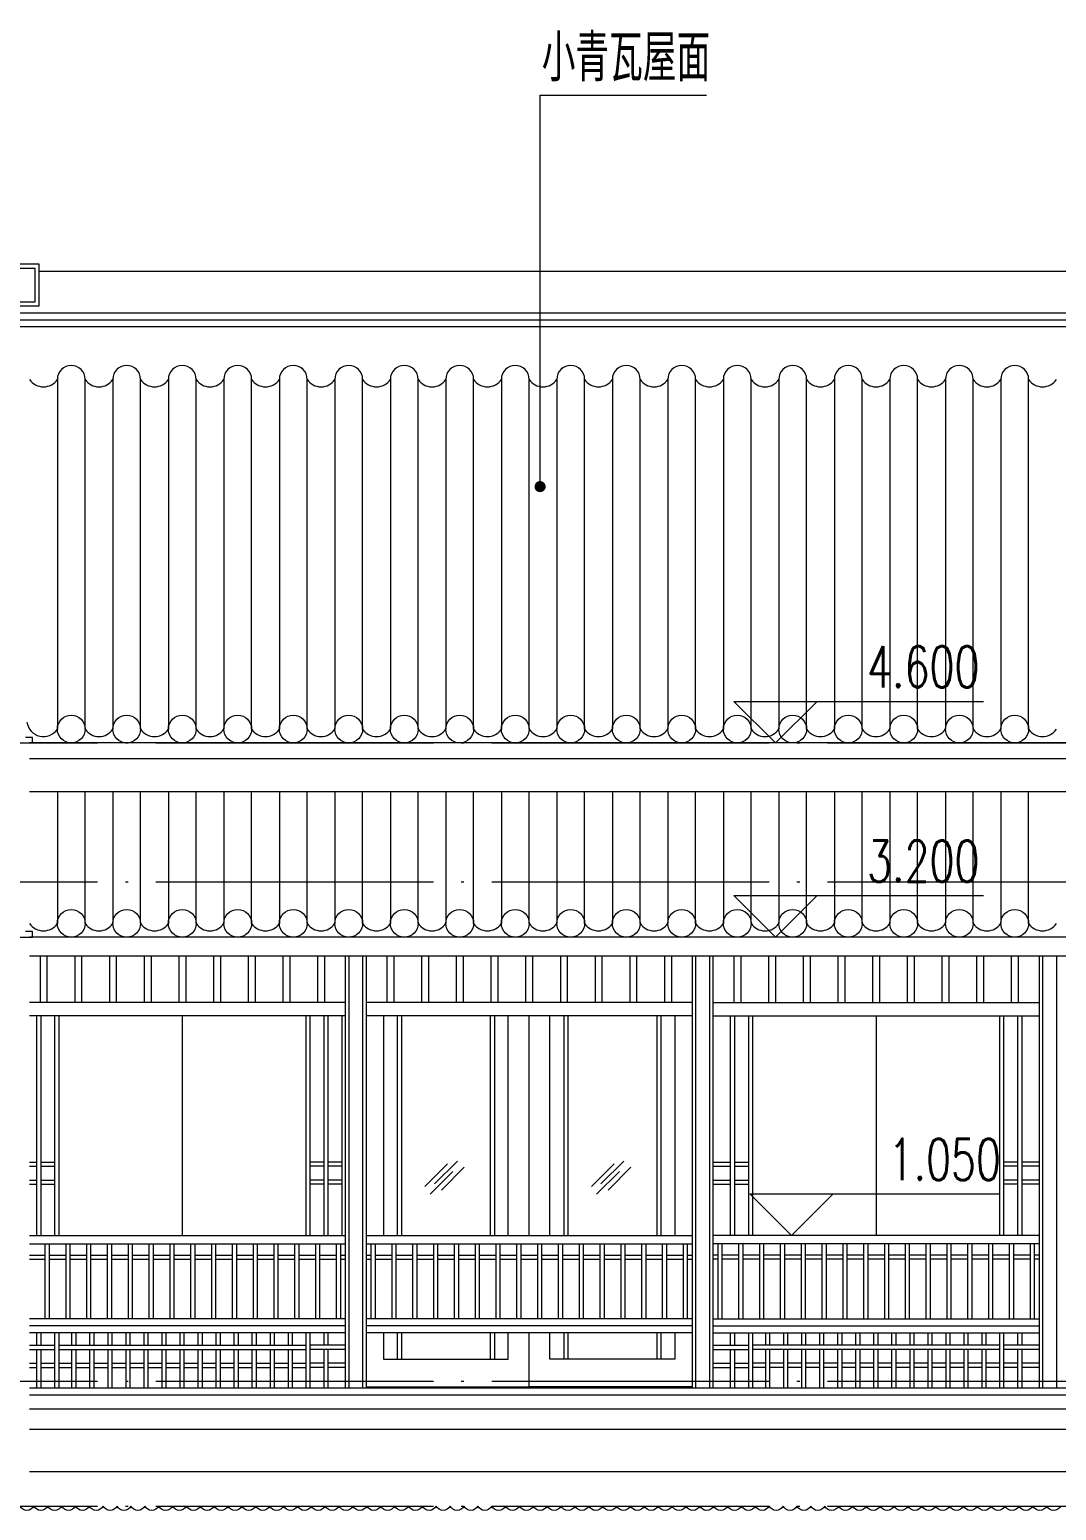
# Model space of a CAD drawing. Extents: x 577108 to 1042908, y 41950 to 81950.
# Drawn here: x 731723 to 739123, y 49365 to 60036 of the extents above; entities that cross this region are included whole.
import ezdxf

# ---------------------------------------------------------------- set-up
doc = ezdxf.new("R2010")
doc.units = 0
doc.header["$LTSCALE"] = 1000
doc.header["$MEASUREMENT"] = 0
doc.linetypes.add('DOTE', pattern=[2.42, 2, -0.2, 0.02, -0.2])
doc.layers.get('0').update_dxf_attribs({"linetype": 'CONTINUOUS', "lineweight": 13})
for name, color, linetype, lineweight in [('DIM_ELEV', 3, 'CONTINUOUS', 15), ('DIM_LEAD', 3, 'CONTINUOUS', 15), ('DOOR', 2, 'CONTINUOUS', 5), ('DOTE', 1, 'DOTE', 0), ('LM-L', 7, 'CONTINUOUS', 15), ('LM-S', 8, 'CONTINUOUS', 5), ('PUB_HATCH', 8, 'CONTINUOUS', 5), ('PUB_TEXT', 7, 'CONTINUOUS', 20), ('WINDOW', 5, 'CONTINUOUS', 15), ('瓦1', 8, 'CONTINUOUS', 15)]:
    doc.layers.add(name, color=color, linetype=linetype, lineweight=lineweight)
doc.styles.add('_TCH_DIM', font='SIMPLEX', dxfattribs={"bigfont": 'GBCBIG'})

# ---------------------------------------------------------------- blocks, each defined once
blk = doc.blocks.new('M1')
at = {"layer": 'DOOR', "color": 8}
for p, q in [((-0.15, -0.1), (0.014, 0.064)), ((-0.112, -0.156), (0.052, 0.008)), ((-0.081, -0.081), (0.084, 0.083)), ((-0.03, -0.125), (0.134, 0.039))]:
    blk.add_line(p, q, dxfattribs=at)

msp = doc.modelspace()

# ---------------------------------------------------------------- linework, layer by layer
for p, q in [((743923.0894, 53495.1748), (731723.0894, 53495.1748)), ((743923.0894, 53357.8721), (731723.0894, 53357.8721)), ((733998.0894, 53357.8721), (733998.0894, 50245.1748)), ((734023.0894, 53357.8721), (734023.0894, 50245.1748)), ((734123.0894, 53357.8721), (734123.0894, 50245.1748)), ((734148.0894, 53357.8721), (734148.0894, 50245.1748)), ((736498.0894, 53357.8721), (736498.0894, 50245.1748)), ((736523.0894, 53357.8721), (736523.0894, 50245.1748)), ((736623.0894, 53357.8721), (736623.0894, 50245.1748)), ((736648.0894, 53357.8721), (736648.0894, 50245.1748)), ((738998.0894, 53357.8721), (738998.0894, 50245.1748)), ((739023.0894, 53357.8721), (739023.0894, 50245.1748)), ((739123.0894, 53357.8721), (739123.0894, 50245.1748)), ((733998.0894, 50745.1748), (731723.0894, 50745.1748)), ((733998.0894, 50695.1748), (731723.0894, 50695.1748)), ((736498.0894, 50745.1748), (734148.0894, 50745.1748)), ((736498.0894, 50695.1748), (734148.0894, 50695.1748)), ((736648.0894, 50745.1748), (738998.0894, 50745.1748)), ((736648.0894, 50695.1748), (738998.0894, 50695.1748)), ((733998.0894, 50645.1748), (731723.0894, 50645.1748)), ((736498.0894, 50645.1748), (734148.0894, 50645.1748)), ((736648.0894, 50645.1748), (738998.0894, 50645.1748)), ((743923.0894, 50245.1748), (731723.0894, 50245.1748)), ((743923.0894, 50195.1748), (731723.0894, 50195.1748)), ((731723.0894, 49645.1748), (743923.0894, 49645.1748))]:
    msp.add_line(p, q)
for points in [[(743923.0894, 50095.1748), (731723.0894, 50095.1748)], [(731723.0894, 49950.1748), (743923.0894, 49950.1748)]]:
    msp.add_lwpolyline(points)
at = {"layer": 'DIM_ELEV'}
for p, q in [((737098.5239, 54895.1748), (736798.5239, 55195.1748)), ((736798.5239, 55195.1748), (738598.5239, 55195.1748)), ((737098.5239, 54895.1748), (737398.5239, 55195.1748)), ((737098.5239, 53495.1748), (736798.5239, 53795.1748)), ((736798.5239, 53795.1748), (738598.5239, 53795.1748)), ((737098.5239, 53495.1748), (737398.5239, 53795.1748)), ((737213.5832, 51345.1748), (736913.5832, 51645.1748)), ((736913.5832, 51645.1748), (738713.5832, 51645.1748)), ((737213.5832, 51345.1748), (737513.5832, 51645.1748))]:
    msp.add_line(p, q, dxfattribs=at)
at = {"layer": 'DIM_LEAD'}
for p, q in [((735402.1275, 56742.4775), (735402.1275, 59563.0589)), ((735402.1275, 59563.0589), (736601.3713, 59563.0589))]:
    msp.add_line(p, q, dxfattribs=at)
at = {"layer": 'DIM_LEAD', "const_width": 40}
msp.add_lwpolyline([(735402.1275, 56722.4775, 1), (735402.1275, 56762.4775, 1)], format="xyb", close=True, dxfattribs=at)
at = {"layer": 'DOTE'}
for p, q in [((722953.4475, 54895.1748), (758073.0894, 54895.1748)), ((722953.4475, 53895.1748), (758073.0894, 53895.1748)), ((722953.4475, 50295.1748), (758073.0894, 50295.1748)), ((722953.4475, 49395.1748), (758073.0894, 49395.1748))]:
    msp.add_line(p, q, dxfattribs=at)
at = {"layer": 'LM-L'}
for p, q in [((731793.0894, 58295.1748), (743853.0894, 58295.1748)), ((731343.0894, 57945.1748), (744303.0894, 57945.1748)), ((731423.0894, 57995.1748), (744223.0894, 57995.1748)), ((731343.0894, 57895.1748), (744303.0894, 57895.1748)), ((743923.0894, 54895.1748), (731723.0894, 54895.1748)), ((731723.0894, 54782.6142), (743923.0894, 54782.6142)), ((731723.0894, 54545.1748), (743923.0894, 54545.1748))]:
    msp.add_line(p, q, dxfattribs=at)
msp.add_lwpolyline([(731793.0894, 58345.1748), (731243.0894, 58345.1748), (731243.0894, 58045.1748), (731793.0894, 58045.1748)], close=True, dxfattribs=at)
for points in [[(731453.0894, 54935.8242), (731403.0894, 54935.8242), (731403.0894, 54895.1748), (731743.0894, 54895.1748), (731743.0894, 54935.8242), (731693.0894, 54935.8242)], [(731453.0894, 53535.8242), (731403.0894, 53535.8242), (731403.0894, 53495.1748), (731743.0894, 53495.1748), (731743.0894, 53535.8242), (731693.0894, 53535.8242)]]:
    msp.add_lwpolyline(points, dxfattribs=at)
at = {"layer": 'LM-S'}
msp.add_lwpolyline([(731763.0894, 58315.1748), (731273.0894, 58315.1748), (731273.0894, 58075.1748), (731763.0894, 58075.1748)], close=True, dxfattribs=at)
at = {"layer": 'PUB_HATCH', "color": 8}
for p, q in [((731798.0894, 53357.8721), (731798.0894, 53025.1493)), ((731848.0894, 53357.8721), (731848.0894, 53025.1493)), ((732048.0894, 53357.8721), (732048.0894, 53025.1493)), ((732098.0894, 53357.8721), (732098.0894, 53025.1493)), ((732298.0894, 53357.8721), (732298.0894, 53025.1493)), ((732348.0894, 53357.8721), (732348.0894, 53025.1493)), ((732548.0894, 53357.8721), (732548.0894, 53025.1493)), ((732598.0894, 53357.8721), (732598.0894, 53025.1493)), ((732798.0894, 53357.8721), (732798.0894, 53025.1493)), ((732848.0894, 53357.8721), (732848.0894, 53025.1493)), ((733048.0894, 53357.8721), (733048.0894, 53025.1493)), ((733098.0894, 53357.8721), (733098.0894, 53025.1493)), ((733298.0894, 53357.8721), (733298.0894, 53025.1493)), ((733348.0894, 53357.8721), (733348.0894, 53025.1493)), ((733548.0894, 53357.8721), (733548.0894, 53025.1493)), ((733598.0894, 53357.8721), (733598.0894, 53025.1493)), ((733798.0894, 53357.8721), (733798.0894, 53025.1493)), ((733848.0894, 53357.8721), (733848.0894, 53025.1493)), ((734298.0894, 53357.8721), (734298.0894, 53025.1493)), ((734348.0894, 53357.8721), (734348.0894, 53025.1493)), ((734548.0894, 53357.8721), (734548.0894, 53025.1493)), ((734598.0894, 53357.8721), (734598.0894, 53025.1493)), ((734798.0894, 53357.8721), (734798.0894, 53025.1493)), ((734848.0894, 53357.8721), (734848.0894, 53025.1493)), ((735048.0894, 53357.8721), (735048.0894, 53025.1493)), ((735098.0894, 53357.8721), (735098.0894, 53025.1493)), ((735298.0894, 53357.8721), (735298.0894, 53025.1493)), ((735348.0894, 53357.8721), (735348.0894, 53025.1493)), ((735548.0894, 53357.8721), (735548.0894, 53025.1493)), ((735598.0894, 53357.8721), (735598.0894, 53025.1493)), ((735798.0894, 53357.8721), (735798.0894, 53025.1493)), ((735848.0894, 53357.8721), (735848.0894, 53025.1493)), ((736048.0894, 53357.8721), (736048.0894, 53025.1493)), ((736098.0894, 53357.8721), (736098.0894, 53025.1493)), ((736298.0894, 53357.8721), (736298.0894, 53025.1493)), ((736348.0894, 53357.8721), (736348.0894, 53025.1493)), ((736798.0894, 53357.8721), (736798.0894, 53025.1493)), ((736848.0894, 53357.8721), (736848.0894, 53025.1493)), ((737048.0894, 53357.8721), (737048.0894, 53025.1493)), ((737098.0894, 53357.8721), (737098.0894, 53025.1493)), ((737298.0894, 53357.8721), (737298.0894, 53025.1493)), ((737348.0894, 53357.8721), (737348.0894, 53025.1493)), ((737548.0894, 53357.8721), (737548.0894, 53025.1493)), ((737598.0894, 53357.8721), (737598.0894, 53025.1493)), ((737798.0894, 53357.8721), (737798.0894, 53025.1493)), ((737848.0894, 53357.8721), (737848.0894, 53025.1493)), ((738048.0894, 53357.8721), (738048.0894, 53025.1493)), ((738098.0894, 53357.8721), (738098.0894, 53025.1493)), ((738298.0894, 53357.8721), (738298.0894, 53025.1493)), ((738348.0894, 53357.8721), (738348.0894, 53025.1493)), ((738548.0894, 53357.8721), (738548.0894, 53025.1493)), ((738598.0894, 53357.8721), (738598.0894, 53025.1493)), ((738798.0894, 53357.8721), (738798.0894, 53025.1493)), ((738848.0894, 53357.8721), (738848.0894, 53025.1493)), ((733998.0894, 53025.1493), (731723.0894, 53025.1493)), ((733998.0894, 52928.5568), (731723.0894, 52928.5568)), ((731773.0894, 52928.5568), (731773.0894, 51345.1748)), ((731803.0894, 52928.5568), (731803.0894, 51345.1748)), ((731903.0894, 52928.5568), (731903.0894, 51345.1748)), ((731933.0894, 52928.5568), (731933.0894, 51345.1748)), ((732823.0894, 52928.5568), (732823.0894, 51345.1748)), ((733713.0894, 52928.5568), (733713.0894, 51345.1748)), ((733743.0894, 52928.5568), (733743.0894, 51345.1748)), ((733843.0894, 52928.5568), (733843.0894, 51345.1748)), ((733873.0894, 52928.5568), (733873.0894, 51345.1748)), ((733973.0894, 52928.5568), (733973.0894, 51345.1748)), ((736498.0894, 53025.1493), (734148.0894, 53025.1493)), ((736498.0894, 52928.5568), (734148.0894, 52928.5568)), ((734373.0894, 52928.5568), (734373.0894, 51345.1748)), ((734403.0894, 52928.5568), (734403.0894, 51345.1748)), ((735043.0894, 52928.5568), (735043.0894, 51345.1748)), ((735073.0894, 52928.5568), (735073.0894, 51345.1748)), ((735573.0894, 52928.5568), (735573.0894, 51345.1748)), ((735603.0894, 52928.5568), (735603.0894, 51345.1748)), ((736243.0894, 52928.5568), (736243.0894, 51345.1748)), ((736273.0894, 52928.5568), (736273.0894, 51345.1748)), ((736648.0894, 53025.1493), (738998.0894, 53025.1493)), ((736648.0894, 52928.5568), (738998.0894, 52928.5568)), ((736773.0894, 52928.5568), (736773.0894, 51345.1748)), ((736803.0894, 52928.5568), (736803.0894, 51345.1748)), ((736903.0894, 52928.5568), (736903.0894, 51345.1748)), ((736933.0894, 52928.5568), (736933.0894, 51345.1748)), ((737823.0894, 52928.5568), (737823.0894, 51345.1748)), ((738713.0894, 52928.5568), (738713.0894, 51345.1748)), ((738743.0894, 52928.5568), (738743.0894, 51345.1748)), ((738843.0894, 52928.5568), (738843.0894, 51345.1748)), ((738873.0894, 52928.5568), (738873.0894, 51345.1748)), ((731723.0894, 51875.1748), (731773.0894, 51875.1748)), ((731803.0894, 51875.1748), (731903.0894, 51875.1748)), ((733843.0894, 51875.1748), (733743.0894, 51875.1748)), ((733973.0894, 51875.1748), (733873.0894, 51875.1748)), ((736648.0894, 51875.1748), (736773.0894, 51875.1748)), ((736803.0894, 51875.1748), (736903.0894, 51875.1748)), ((738843.0894, 51875.1748), (738743.0894, 51875.1748)), ((738998.0894, 51875.1748), (738873.0894, 51875.1748)), ((731723.0894, 51845.1748), (731773.0894, 51845.1748)), ((731803.0894, 51845.1748), (731903.0894, 51845.1748)), ((733843.0894, 51845.1748), (733743.0894, 51845.1748)), ((733973.0894, 51845.1748), (733873.0894, 51845.1748)), ((736648.0894, 51845.1748), (736773.0894, 51845.1748)), ((736803.0894, 51845.1748), (736903.0894, 51845.1748)), ((738843.0894, 51845.1748), (738743.0894, 51845.1748)), ((738998.0894, 51845.1748), (738873.0894, 51845.1748)), ((731723.0894, 51745.1748), (731773.0894, 51745.1748)), ((731723.0894, 51715.1748), (731773.0894, 51715.1748)), ((731803.0894, 51745.1748), (731903.0894, 51745.1748)), ((731803.0894, 51715.1748), (731903.0894, 51715.1748)), ((733843.0894, 51745.1748), (733743.0894, 51745.1748)), ((733843.0894, 51715.1748), (733743.0894, 51715.1748)), ((733973.0894, 51745.1748), (733873.0894, 51745.1748)), ((733973.0894, 51715.1748), (733873.0894, 51715.1748)), ((736648.0894, 51745.1748), (736773.0894, 51745.1748)), ((736648.0894, 51715.1748), (736773.0894, 51715.1748)), ((736803.0894, 51745.1748), (736903.0894, 51745.1748)), ((736803.0894, 51715.1748), (736903.0894, 51715.1748)), ((738843.0894, 51745.1748), (738743.0894, 51745.1748)), ((738843.0894, 51715.1748), (738743.0894, 51715.1748)), ((738998.0894, 51745.1748), (738873.0894, 51745.1748)), ((738998.0894, 51715.1748), (738873.0894, 51715.1748)), ((731723.0894, 51345.1748), (733998.0894, 51345.1748)), ((734148.0894, 51345.1748), (736498.0894, 51345.1748)), ((738998.0894, 51345.1748), (736648.0894, 51345.1748)), ((731723.0894, 51285.1748), (733998.0894, 51285.1748)), ((731833.0894, 51285.1748), (731833.0894, 50745.1748)), ((731863.0894, 51285.1748), (731863.0894, 50745.1748)), ((731983.0894, 51285.1748), (731983.0894, 50745.1748)), ((732013.0894, 51285.1748), (732013.0894, 50745.1748)), ((732133.0894, 51285.1748), (732133.0894, 50745.1748)), ((732163.0894, 51285.1748), (732163.0894, 50745.1748)), ((732283.0894, 51285.1748), (732283.0894, 50745.1748)), ((732313.0894, 51285.1748), (732313.0894, 50745.1748)), ((732433.0894, 51285.1748), (732433.0894, 50745.1748)), ((732463.0894, 51285.1748), (732463.0894, 50745.1748)), ((732583.0894, 51285.1748), (732583.0894, 50745.1748)), ((732613.0894, 51285.1748), (732613.0894, 50745.1748)), ((732733.0894, 51285.1748), (732733.0894, 50745.1748)), ((732763.0894, 51285.1748), (732763.0894, 50745.1748)), ((732883.0894, 51285.1748), (732883.0894, 50745.1748)), ((732913.0894, 51285.1748), (732913.0894, 50745.1748)), ((733033.0894, 51285.1748), (733033.0894, 50745.1748)), ((733063.0894, 51285.1748), (733063.0894, 50745.1748)), ((733183.0894, 51285.1748), (733183.0894, 50745.1748)), ((733213.0894, 51285.1748), (733213.0894, 50745.1748)), ((733333.0894, 51285.1748), (733333.0894, 50745.1748)), ((733363.0894, 51285.1748), (733363.0894, 50745.1748)), ((733483.0894, 51285.1748), (733483.0894, 50745.1748)), ((733513.0894, 51285.1748), (733513.0894, 50745.1748)), ((733633.0894, 51285.1748), (733633.0894, 50745.1748)), ((733663.0894, 51285.1748), (733663.0894, 50745.1748)), ((733783.0894, 51285.1748), (733783.0894, 50745.1748)), ((733813.0894, 51285.1748), (733813.0894, 50745.1748)), ((733933.0894, 51285.1748), (733933.0894, 50745.1748)), ((733963.0894, 51285.1748), (733963.0894, 50745.1748)), ((734148.0894, 51285.1748), (736498.0894, 51285.1748)), ((734183.0894, 51285.1748), (734183.0894, 50745.1748)), ((734213.0894, 51285.1748), (734213.0894, 50745.1748)), ((734333.0894, 51285.1748), (734333.0894, 50745.1748)), ((734363.0894, 51285.1748), (734363.0894, 50745.1748)), ((734483.0894, 51285.1748), (734483.0894, 50745.1748)), ((734513.0894, 51285.1748), (734513.0894, 50745.1748)), ((734633.0894, 51285.1748), (734633.0894, 50745.1748)), ((734663.0894, 51285.1748), (734663.0894, 50745.1748)), ((734783.0894, 51285.1748), (734783.0894, 50745.1748)), ((734813.0894, 51285.1748), (734813.0894, 50745.1748)), ((734933.0894, 51285.1748), (734933.0894, 50745.1748)), ((734963.0894, 51285.1748), (734963.0894, 50745.1748)), ((735083.0894, 51285.1748), (735083.0894, 50745.1748)), ((735113.0894, 51285.1748), (735113.0894, 50745.1748)), ((735233.0894, 51285.1748), (735233.0894, 50745.1748)), ((735263.0894, 51285.1748), (735263.0894, 50745.1748)), ((735383.0894, 51285.1748), (735383.0894, 50745.1748)), ((735413.0894, 51285.1748), (735413.0894, 50745.1748)), ((735533.0894, 51285.1748), (735533.0894, 50745.1748)), ((735563.0894, 51285.1748), (735563.0894, 50745.1748)), ((735683.0894, 51285.1748), (735683.0894, 50745.1748)), ((735713.0894, 51285.1748), (735713.0894, 50745.1748)), ((735833.0894, 51285.1748), (735833.0894, 50745.1748)), ((735863.0894, 51285.1748), (735863.0894, 50745.1748)), ((735983.0894, 51285.1748), (735983.0894, 50745.1748)), ((736013.0894, 51285.1748), (736013.0894, 50745.1748)), ((736133.0894, 51285.1748), (736133.0894, 50745.1748)), ((736163.0894, 51285.1748), (736163.0894, 50745.1748)), ((736283.0894, 51285.1748), (736283.0894, 50745.1748)), ((736313.0894, 51285.1748), (736313.0894, 50745.1748)), ((736433.0894, 51285.1748), (736433.0894, 50745.1748)), ((736463.0894, 51285.1748), (736463.0894, 50745.1748)), ((738998.0894, 51285.1748), (736648.0894, 51285.1748)), ((736683.0894, 51285.1748), (736683.0894, 50745.1748)), ((736713.0894, 51285.1748), (736713.0894, 50745.1748)), ((736833.0894, 51285.1748), (736833.0894, 50745.1748)), ((736863.0894, 51285.1748), (736863.0894, 50745.1748)), ((736983.0894, 51285.1748), (736983.0894, 50745.1748)), ((737013.0894, 51285.1748), (737013.0894, 50745.1748)), ((737133.0894, 51285.1748), (737133.0894, 50745.1748)), ((737163.0894, 51285.1748), (737163.0894, 50745.1748)), ((737283.0894, 51285.1748), (737283.0894, 50745.1748)), ((737313.0894, 51285.1748), (737313.0894, 50745.1748)), ((737433.0894, 51285.1748), (737433.0894, 50745.1748)), ((737463.0894, 51285.1748), (737463.0894, 50745.1748)), ((737583.0894, 51285.1748), (737583.0894, 50745.1748)), ((737613.0894, 51285.1748), (737613.0894, 50745.1748)), ((737733.0894, 51285.1748), (737733.0894, 50745.1748)), ((737763.0894, 51285.1748), (737763.0894, 50745.1748)), ((737883.0894, 51285.1748), (737883.0894, 50745.1748)), ((737913.0894, 51285.1748), (737913.0894, 50745.1748)), ((738033.0894, 51285.1748), (738033.0894, 50745.1748)), ((738063.0894, 51285.1748), (738063.0894, 50745.1748)), ((738183.0894, 51285.1748), (738183.0894, 50745.1748)), ((738213.0894, 51285.1748), (738213.0894, 50745.1748)), ((738333.0894, 51285.1748), (738333.0894, 50745.1748)), ((738363.0894, 51285.1748), (738363.0894, 50745.1748)), ((738483.0894, 51285.1748), (738483.0894, 50745.1748)), ((738513.0894, 51285.1748), (738513.0894, 50745.1748)), ((738633.0894, 51285.1748), (738633.0894, 50745.1748)), ((738663.0894, 51285.1748), (738663.0894, 50745.1748)), ((738783.0894, 51285.1748), (738783.0894, 50745.1748)), ((738813.0894, 51285.1748), (738813.0894, 50745.1748)), ((738933.0894, 51285.1748), (738933.0894, 50745.1748)), ((738963.0894, 51285.1748), (738963.0894, 50745.1748)), ((731723.0894, 51205.1748), (731833.0894, 51205.1748)), ((731723.0894, 51175.1748), (731833.0894, 51175.1748)), ((731863.0894, 51205.1748), (731983.0894, 51205.1748)), ((731863.0894, 51175.1748), (731983.0894, 51175.1748)), ((732013.0894, 51205.1748), (732133.0894, 51205.1748)), ((732013.0894, 51175.1748), (732133.0894, 51175.1748)), ((732163.0894, 51205.1748), (732283.0894, 51205.1748)), ((732163.0894, 51175.1748), (732283.0894, 51175.1748)), ((732313.0894, 51205.1748), (732433.0894, 51205.1748)), ((732313.0894, 51175.1748), (732433.0894, 51175.1748)), ((732463.0894, 51205.1748), (732583.0894, 51205.1748)), ((732463.0894, 51175.1748), (732583.0894, 51175.1748)), ((732613.0894, 51205.1748), (732733.0894, 51205.1748)), ((732613.0894, 51175.1748), (732733.0894, 51175.1748)), ((732763.0894, 51205.1748), (732883.0894, 51205.1748)), ((732763.0894, 51175.1748), (732883.0894, 51175.1748)), ((732913.0894, 51205.1748), (733033.0894, 51205.1748)), ((732913.0894, 51175.1748), (733033.0894, 51175.1748)), ((733063.0894, 51205.1748), (733183.0894, 51205.1748)), ((733063.0894, 51175.1748), (733183.0894, 51175.1748)), ((733213.0894, 51205.1748), (733333.0894, 51205.1748)), ((733213.0894, 51175.1748), (733333.0894, 51175.1748)), ((733363.0894, 51205.1748), (733483.0894, 51205.1748)), ((733363.0894, 51175.1748), (733483.0894, 51175.1748)), ((733513.0894, 51205.1748), (733633.0894, 51205.1748)), ((733513.0894, 51175.1748), (733633.0894, 51175.1748)), ((733663.0894, 51205.1748), (733783.0894, 51205.1748)), ((733663.0894, 51175.1748), (733783.0894, 51175.1748)), ((733813.0894, 51205.1748), (733933.0894, 51205.1748)), ((733813.0894, 51175.1748), (733933.0894, 51175.1748)), ((733963.0894, 51205.1748), (733998.0894, 51205.1748)), ((733963.0894, 51175.1748), (733998.0894, 51175.1748)), ((734148.0894, 51205.1748), (734183.0894, 51205.1748)), ((734148.0894, 51175.1748), (734183.0894, 51175.1748)), ((734213.0894, 51205.1748), (734333.0894, 51205.1748)), ((734213.0894, 51175.1748), (734333.0894, 51175.1748)), ((734363.0894, 51205.1748), (734483.0894, 51205.1748)), ((734363.0894, 51175.1748), (734483.0894, 51175.1748)), ((734513.0894, 51205.1748), (734633.0894, 51205.1748)), ((734513.0894, 51175.1748), (734633.0894, 51175.1748)), ((734663.0894, 51205.1748), (734783.0894, 51205.1748)), ((734663.0894, 51175.1748), (734783.0894, 51175.1748)), ((734813.0894, 51205.1748), (734933.0894, 51205.1748)), ((734813.0894, 51175.1748), (734933.0894, 51175.1748)), ((734963.0894, 51205.1748), (735083.0894, 51205.1748)), ((734963.0894, 51175.1748), (735083.0894, 51175.1748)), ((735113.0894, 51205.1748), (735233.0894, 51205.1748)), ((735113.0894, 51175.1748), (735233.0894, 51175.1748)), ((735263.0894, 51205.1748), (735383.0894, 51205.1748)), ((735263.0894, 51175.1748), (735383.0894, 51175.1748)), ((735413.0894, 51205.1748), (735533.0894, 51205.1748)), ((735413.0894, 51175.1748), (735533.0894, 51175.1748)), ((735563.0894, 51205.1748), (735683.0894, 51205.1748)), ((735563.0894, 51175.1748), (735683.0894, 51175.1748)), ((735713.0894, 51205.1748), (735833.0894, 51205.1748)), ((735713.0894, 51175.1748), (735833.0894, 51175.1748)), ((735863.0894, 51205.1748), (735983.0894, 51205.1748)), ((735863.0894, 51175.1748), (735983.0894, 51175.1748)), ((736013.0894, 51205.1748), (736133.0894, 51205.1748)), ((736013.0894, 51175.1748), (736133.0894, 51175.1748)), ((736163.0894, 51205.1748), (736283.0894, 51205.1748)), ((736163.0894, 51175.1748), (736283.0894, 51175.1748)), ((736313.0894, 51205.1748), (736433.0894, 51205.1748)), ((736313.0894, 51175.1748), (736433.0894, 51175.1748)), ((736463.0894, 51205.1748), (736498.0894, 51205.1748)), ((736463.0894, 51175.1748), (736498.0894, 51175.1748)), ((736683.0894, 51205.1748), (736648.0894, 51205.1748)), ((736683.0894, 51175.1748), (736648.0894, 51175.1748)), ((736833.0894, 51205.1748), (736713.0894, 51205.1748)), ((736833.0894, 51175.1748), (736713.0894, 51175.1748)), ((736983.0894, 51205.1748), (736863.0894, 51205.1748)), ((736983.0894, 51175.1748), (736863.0894, 51175.1748)), ((737133.0894, 51205.1748), (737013.0894, 51205.1748)), ((737133.0894, 51175.1748), (737013.0894, 51175.1748)), ((737283.0894, 51205.1748), (737163.0894, 51205.1748)), ((737283.0894, 51175.1748), (737163.0894, 51175.1748)), ((737433.0894, 51205.1748), (737313.0894, 51205.1748)), ((737433.0894, 51175.1748), (737313.0894, 51175.1748)), ((737583.0894, 51205.1748), (737463.0894, 51205.1748)), ((737583.0894, 51175.1748), (737463.0894, 51175.1748)), ((737733.0894, 51205.1748), (737613.0894, 51205.1748)), ((737733.0894, 51175.1748), (737613.0894, 51175.1748)), ((737883.0894, 51205.1748), (737763.0894, 51205.1748)), ((737883.0894, 51175.1748), (737763.0894, 51175.1748)), ((738033.0894, 51205.1748), (737913.0894, 51205.1748)), ((738033.0894, 51175.1748), (737913.0894, 51175.1748)), ((738183.0894, 51205.1748), (738063.0894, 51205.1748)), ((738183.0894, 51175.1748), (738063.0894, 51175.1748)), ((738333.0894, 51205.1748), (738213.0894, 51205.1748)), ((738333.0894, 51175.1748), (738213.0894, 51175.1748)), ((738483.0894, 51205.1748), (738363.0894, 51205.1748)), ((738483.0894, 51175.1748), (738363.0894, 51175.1748)), ((738633.0894, 51205.1748), (738513.0894, 51205.1748)), ((738633.0894, 51175.1748), (738513.0894, 51175.1748)), ((738783.0894, 51205.1748), (738663.0894, 51205.1748)), ((738783.0894, 51175.1748), (738663.0894, 51175.1748)), ((738933.0894, 51205.1748), (738813.0894, 51205.1748)), ((738933.0894, 51175.1748), (738813.0894, 51175.1748)), ((738998.0894, 51205.1748), (738963.0894, 51205.1748)), ((738998.0894, 51175.1748), (738963.0894, 51175.1748)), ((731773.0894, 50645.1748), (731773.0894, 50555.1748)), ((731803.0894, 50645.1748), (731803.0894, 50555.1748)), ((731903.0894, 50645.1748), (731903.0894, 50245.1748)), ((731933.0894, 50645.1748), (731933.0894, 50245.1748)), ((732028.0894, 50555.1748), (732028.0894, 50645.1748)), ((732058.0894, 50555.1748), (732058.0894, 50645.1748)), ((732158.0894, 50555.1748), (732158.0894, 50645.1748)), ((732188.0894, 50555.1748), (732188.0894, 50645.1748)), ((732288.0894, 50555.1748), (732288.0894, 50645.1748)), ((732318.0894, 50555.1748), (732318.0894, 50645.1748)), ((732418.0894, 50555.1748), (732418.0894, 50645.1748)), ((732448.0894, 50555.1748), (732448.0894, 50645.1748)), ((732548.0894, 50555.1748), (732548.0894, 50645.1748)), ((732578.0894, 50555.1748), (732578.0894, 50645.1748)), ((732678.0894, 50555.1748), (732678.0894, 50645.1748)), ((732708.0894, 50555.1748), (732708.0894, 50645.1748)), ((732808.0894, 50555.1748), (732808.0894, 50645.1748)), ((732838.0894, 50555.1748), (732838.0894, 50645.1748)), ((732938.0894, 50555.1748), (732938.0894, 50645.1748)), ((732968.0894, 50555.1748), (732968.0894, 50645.1748)), ((733068.0894, 50555.1748), (733068.0894, 50645.1748)), ((733098.0894, 50555.1748), (733098.0894, 50645.1748)), ((733198.0894, 50555.1748), (733198.0894, 50645.1748)), ((733228.0894, 50555.1748), (733228.0894, 50645.1748)), ((733328.0894, 50555.1748), (733328.0894, 50645.1748)), ((733358.0894, 50555.1748), (733358.0894, 50645.1748)), ((733458.0894, 50555.1748), (733458.0894, 50645.1748)), ((733488.0894, 50555.1748), (733488.0894, 50645.1748)), ((733588.0894, 50555.1748), (733588.0894, 50645.1748)), ((733618.0894, 50555.1748), (733618.0894, 50645.1748)), ((733713.0894, 50645.1748), (733713.0894, 50245.1748)), ((733743.0894, 50645.1748), (733743.0894, 50245.1748)), ((733843.0894, 50645.1748), (733843.0894, 50555.1748)), ((733873.0894, 50645.1748), (733873.0894, 50555.1748)), ((734373.0894, 50645.1748), (734373.0894, 50455.1748)), ((734403.0894, 50645.1748), (734403.0894, 50455.1748)), ((735043.0894, 50645.1748), (735043.0894, 50455.1748)), ((735073.0894, 50645.1748), (735073.0894, 50455.1748)), ((735573.0894, 50645.1748), (735573.0894, 50455.1748)), ((735603.0894, 50645.1748), (735603.0894, 50455.1748)), ((736243.0894, 50645.1748), (736243.0894, 50455.1748)), ((736273.0894, 50645.1748), (736273.0894, 50455.1748)), ((736773.0894, 50645.1748), (736773.0894, 50555.1748)), ((736803.0894, 50645.1748), (736803.0894, 50555.1748)), ((736903.0894, 50645.1748), (736903.0894, 50245.1748)), ((736933.0894, 50645.1748), (736933.0894, 50245.1748)), ((737028.0894, 50555.1748), (737028.0894, 50645.1748)), ((737058.0894, 50555.1748), (737058.0894, 50645.1748)), ((737158.0894, 50555.1748), (737158.0894, 50645.1748)), ((737188.0894, 50555.1748), (737188.0894, 50645.1748)), ((737288.0894, 50555.1748), (737288.0894, 50645.1748)), ((737318.0894, 50555.1748), (737318.0894, 50645.1748)), ((737418.0894, 50555.1748), (737418.0894, 50645.1748)), ((737448.0894, 50555.1748), (737448.0894, 50645.1748)), ((737548.0894, 50555.1748), (737548.0894, 50645.1748)), ((737578.0894, 50555.1748), (737578.0894, 50645.1748)), ((737678.0894, 50555.1748), (737678.0894, 50645.1748)), ((737708.0894, 50555.1748), (737708.0894, 50645.1748)), ((737808.0894, 50555.1748), (737808.0894, 50645.1748)), ((737838.0894, 50555.1748), (737838.0894, 50645.1748)), ((737938.0894, 50555.1748), (737938.0894, 50645.1748)), ((737968.0894, 50555.1748), (737968.0894, 50645.1748)), ((738068.0894, 50555.1748), (738068.0894, 50645.1748)), ((738098.0894, 50555.1748), (738098.0894, 50645.1748)), ((738198.0894, 50555.1748), (738198.0894, 50645.1748)), ((738228.0894, 50555.1748), (738228.0894, 50645.1748)), ((738328.0894, 50555.1748), (738328.0894, 50645.1748)), ((738358.0894, 50555.1748), (738358.0894, 50645.1748)), ((738458.0894, 50555.1748), (738458.0894, 50645.1748)), ((738488.0894, 50555.1748), (738488.0894, 50645.1748)), ((738588.0894, 50555.1748), (738588.0894, 50645.1748)), ((738618.0894, 50555.1748), (738618.0894, 50645.1748)), ((738713.0894, 50645.1748), (738713.0894, 50245.1748)), ((738743.0894, 50645.1748), (738743.0894, 50245.1748)), ((738843.0894, 50645.1748), (738843.0894, 50555.1748)), ((738873.0894, 50645.1748), (738873.0894, 50555.1748)), ((731723.0894, 50555.1748), (731903.0894, 50555.1748)), ((731723.0894, 50525.1748), (731903.0894, 50525.1748)), ((731773.0894, 50525.1748), (731773.0894, 50245.1748)), ((731803.0894, 50525.1748), (731803.0894, 50245.1748)), ((731933.0894, 50555.1748), (733713.0894, 50555.1748)), ((731933.0894, 50525.1748), (733713.0894, 50525.1748)), ((732028.0894, 50245.1748), (732028.0894, 50525.1748)), ((732058.0894, 50245.1748), (732058.0894, 50525.1748)), ((732158.0894, 50245.1748), (732158.0894, 50525.1748)), ((732188.0894, 50245.1748), (732188.0894, 50525.1748)), ((732288.0894, 50245.1748), (732288.0894, 50525.1748)), ((732318.0894, 50245.1748), (732318.0894, 50525.1748)), ((732418.0894, 50245.1748), (732418.0894, 50525.1748)), ((732448.0894, 50245.1748), (732448.0894, 50525.1748)), ((732548.0894, 50245.1748), (732548.0894, 50525.1748)), ((732578.0894, 50245.1748), (732578.0894, 50525.1748)), ((732678.0894, 50245.1748), (732678.0894, 50525.1748)), ((732708.0894, 50245.1748), (732708.0894, 50525.1748)), ((732808.0894, 50245.1748), (732808.0894, 50525.1748)), ((732838.0894, 50245.1748), (732838.0894, 50525.1748)), ((732938.0894, 50245.1748), (732938.0894, 50525.1748)), ((732968.0894, 50245.1748), (732968.0894, 50525.1748)), ((733068.0894, 50245.1748), (733068.0894, 50525.1748)), ((733098.0894, 50245.1748), (733098.0894, 50525.1748)), ((733198.0894, 50245.1748), (733198.0894, 50525.1748)), ((733228.0894, 50245.1748), (733228.0894, 50525.1748)), ((733328.0894, 50245.1748), (733328.0894, 50525.1748)), ((733358.0894, 50245.1748), (733358.0894, 50525.1748)), ((733458.0894, 50245.1748), (733458.0894, 50525.1748)), ((733488.0894, 50245.1748), (733488.0894, 50525.1748)), ((733588.0894, 50245.1748), (733588.0894, 50525.1748)), ((733618.0894, 50245.1748), (733618.0894, 50525.1748)), ((733998.0894, 50555.1748), (733743.0894, 50555.1748)), ((733998.0894, 50525.1748), (733743.0894, 50525.1748)), ((733843.0894, 50525.1748), (733843.0894, 50245.1748)), ((733873.0894, 50525.1748), (733873.0894, 50245.1748)), ((736648.0894, 50555.1748), (736903.0894, 50555.1748)), ((736648.0894, 50525.1748), (736903.0894, 50525.1748)), ((736773.0894, 50525.1748), (736773.0894, 50245.1748)), ((736803.0894, 50525.1748), (736803.0894, 50245.1748)), ((738713.0894, 50555.1748), (736933.0894, 50555.1748)), ((738713.0894, 50525.1748), (736933.0894, 50525.1748)), ((737028.0894, 50245.1748), (737028.0894, 50525.1748)), ((737058.0894, 50245.1748), (737058.0894, 50525.1748)), ((737158.0894, 50245.1748), (737158.0894, 50525.1748)), ((737188.0894, 50245.1748), (737188.0894, 50525.1748)), ((737288.0894, 50245.1748), (737288.0894, 50525.1748)), ((737318.0894, 50245.1748), (737318.0894, 50525.1748)), ((737418.0894, 50245.1748), (737418.0894, 50525.1748)), ((737448.0894, 50245.1748), (737448.0894, 50525.1748)), ((737548.0894, 50245.1748), (737548.0894, 50525.1748)), ((737578.0894, 50245.1748), (737578.0894, 50525.1748)), ((737678.0894, 50245.1748), (737678.0894, 50525.1748)), ((737708.0894, 50245.1748), (737708.0894, 50525.1748)), ((737808.0894, 50245.1748), (737808.0894, 50525.1748)), ((737838.0894, 50245.1748), (737838.0894, 50525.1748)), ((737938.0894, 50245.1748), (737938.0894, 50525.1748)), ((737968.0894, 50245.1748), (737968.0894, 50525.1748)), ((738068.0894, 50245.1748), (738068.0894, 50525.1748)), ((738098.0894, 50245.1748), (738098.0894, 50525.1748)), ((738198.0894, 50245.1748), (738198.0894, 50525.1748)), ((738228.0894, 50245.1748), (738228.0894, 50525.1748)), ((738328.0894, 50245.1748), (738328.0894, 50525.1748)), ((738358.0894, 50245.1748), (738358.0894, 50525.1748)), ((738458.0894, 50245.1748), (738458.0894, 50525.1748)), ((738488.0894, 50245.1748), (738488.0894, 50525.1748)), ((738588.0894, 50245.1748), (738588.0894, 50525.1748)), ((738618.0894, 50245.1748), (738618.0894, 50525.1748)), ((738998.0894, 50555.1748), (738743.0894, 50555.1748)), ((738998.0894, 50525.1748), (738743.0894, 50525.1748)), ((738843.0894, 50525.1748), (738843.0894, 50245.1748)), ((738873.0894, 50525.1748), (738873.0894, 50245.1748)), ((731723.0894, 50425.1748), (731773.0894, 50425.1748)), ((731723.0894, 50395.1748), (731773.0894, 50395.1748)), ((731803.0894, 50425.1748), (731903.0894, 50425.1748)), ((731803.0894, 50395.1748), (731903.0894, 50395.1748)), ((731933.0894, 50425.1748), (732028.0894, 50425.1748)), ((731933.0894, 50395.1748), (732028.0894, 50395.1748)), ((732058.0894, 50425.1748), (732158.0894, 50425.1748)), ((732058.0894, 50395.1748), (732158.0894, 50395.1748)), ((732188.0894, 50425.1748), (732288.0894, 50425.1748)), ((732188.0894, 50395.1748), (732288.0894, 50395.1748)), ((732318.0894, 50425.1748), (732418.0894, 50425.1748)), ((732318.0894, 50395.1748), (732418.0894, 50395.1748)), ((732448.0894, 50425.1748), (732548.0894, 50425.1748)), ((732448.0894, 50395.1748), (732548.0894, 50395.1748)), ((732578.0894, 50425.1748), (732678.0894, 50425.1748)), ((732578.0894, 50395.1748), (732678.0894, 50395.1748)), ((732708.0894, 50425.1748), (732808.0894, 50425.1748)), ((732708.0894, 50395.1748), (732808.0894, 50395.1748)), ((732838.0894, 50425.1748), (732938.0894, 50425.1748)), ((732838.0894, 50395.1748), (732938.0894, 50395.1748)), ((732968.0894, 50425.1748), (733068.0894, 50425.1748)), ((732968.0894, 50395.1748), (733068.0894, 50395.1748)), ((733098.0894, 50425.1748), (733198.0894, 50425.1748)), ((733098.0894, 50395.1748), (733198.0894, 50395.1748)), ((733228.0894, 50425.1748), (733328.0894, 50425.1748)), ((733228.0894, 50395.1748), (733328.0894, 50395.1748)), ((733358.0894, 50425.1748), (733458.0894, 50425.1748)), ((733358.0894, 50395.1748), (733458.0894, 50395.1748)), ((733488.0894, 50425.1748), (733588.0894, 50425.1748)), ((733488.0894, 50395.1748), (733588.0894, 50395.1748)), ((733618.0894, 50425.1748), (733713.0894, 50425.1748)), ((733618.0894, 50395.1748), (733713.0894, 50395.1748)), ((733843.0894, 50425.1748), (733743.0894, 50425.1748)), ((733843.0894, 50395.1748), (733743.0894, 50395.1748)), ((733998.0894, 50425.1748), (733873.0894, 50425.1748)), ((733998.0894, 50395.1748), (733873.0894, 50395.1748)), ((736648.0894, 50425.1748), (736773.0894, 50425.1748)), ((736648.0894, 50395.1748), (736773.0894, 50395.1748)), ((736803.0894, 50425.1748), (736903.0894, 50425.1748)), ((736803.0894, 50395.1748), (736903.0894, 50395.1748)), ((737028.0894, 50425.1748), (736933.0894, 50425.1748)), ((737028.0894, 50395.1748), (736933.0894, 50395.1748)), ((737158.0894, 50425.1748), (737058.0894, 50425.1748)), ((737158.0894, 50395.1748), (737058.0894, 50395.1748)), ((737288.0894, 50425.1748), (737188.0894, 50425.1748)), ((737288.0894, 50395.1748), (737188.0894, 50395.1748)), ((737418.0894, 50425.1748), (737318.0894, 50425.1748)), ((737418.0894, 50395.1748), (737318.0894, 50395.1748)), ((737548.0894, 50425.1748), (737448.0894, 50425.1748)), ((737548.0894, 50395.1748), (737448.0894, 50395.1748)), ((737678.0894, 50425.1748), (737578.0894, 50425.1748)), ((737678.0894, 50395.1748), (737578.0894, 50395.1748)), ((737808.0894, 50425.1748), (737708.0894, 50425.1748)), ((737808.0894, 50395.1748), (737708.0894, 50395.1748)), ((737938.0894, 50425.1748), (737838.0894, 50425.1748)), ((737938.0894, 50395.1748), (737838.0894, 50395.1748)), ((738068.0894, 50425.1748), (737968.0894, 50425.1748)), ((738068.0894, 50395.1748), (737968.0894, 50395.1748)), ((738198.0894, 50425.1748), (738098.0894, 50425.1748)), ((738198.0894, 50395.1748), (738098.0894, 50395.1748)), ((738328.0894, 50425.1748), (738228.0894, 50425.1748)), ((738328.0894, 50395.1748), (738228.0894, 50395.1748)), ((738458.0894, 50425.1748), (738358.0894, 50425.1748)), ((738458.0894, 50395.1748), (738358.0894, 50395.1748)), ((738588.0894, 50425.1748), (738488.0894, 50425.1748)), ((738588.0894, 50395.1748), (738488.0894, 50395.1748)), ((738713.0894, 50425.1748), (738618.0894, 50425.1748)), ((738713.0894, 50395.1748), (738618.0894, 50395.1748)), ((738843.0894, 50425.1748), (738743.0894, 50425.1748)), ((738843.0894, 50395.1748), (738743.0894, 50395.1748)), ((738998.0894, 50425.1748), (738873.0894, 50425.1748)), ((738998.0894, 50395.1748), (738873.0894, 50395.1748))]:
    msp.add_line(p, q, dxfattribs=at)
for points in [[(734273.0894, 52928.5568), (734273.0894, 51345.1748)], [(735173.0894, 51345.1748), (735173.0894, 52928.5568)], [(735323.0894, 51345.1748), (735323.0894, 52928.5568)], [(735323.0894, 51345.1748), (735323.0894, 52928.5568)], [(735473.0894, 51345.1748), (735473.0894, 52928.5568)], [(736373.0894, 52928.5568), (736373.0894, 51345.1748)], [(734148.0894, 50255.1748), (735323.0894, 50255.1748), (735323.0894, 50645.1748)], [(734273.0894, 50645.1748), (734273.0894, 50455.1748), (735173.0894, 50455.1748), (735173.0894, 50645.1748)], [(736498.0894, 50255.1748), (735323.0894, 50255.1748), (735323.0894, 50645.1748)], [(736373.0894, 50645.1748), (736373.0894, 50455.1748), (735473.0894, 50455.1748), (735473.0894, 50645.1748)]]:
    msp.add_lwpolyline(points, dxfattribs=at)
at = {"layer": 'WINDOW'}
for points in [[(733353.4475, 49395.1748, -0.6), (733253.4475, 49395.1748, -0.6), (733153.4475, 49395.1748, -0.6), (733053.4475, 49395.1748, -0.6), (732953.4475, 49395.1748, -0.6), (732853.4475, 49395.1748, -0.6), (732753.4475, 49395.1748, -0.6), (732653.4475, 49395.1748, -0.6), (732553.4475, 49395.1748, -0.6), (732453.4475, 49395.1748, -0.6), (732353.4475, 49395.1748, -0.6), (732253.4475, 49395.1748, -0.6), (732153.4475, 49395.1748, -0.6), (732053.4475, 49395.1748, -0.6), (731953.4475, 49395.1748, -0.6), (731853.4475, 49395.1748, -0.6), (731753.4475, 49395.1748, -0.6), (731653.4475, 49395.1748, -0.6)], [(735953.4475, 49395.1748, -0.6), (735853.4475, 49395.1748, -0.6), (735753.4475, 49395.1748, -0.6), (735653.4475, 49395.1748, -0.6), (735553.4475, 49395.1748, -0.6), (735453.4475, 49395.1748, -0.6), (735353.4475, 49395.1748, -0.6), (735253.4475, 49395.1748, -0.6), (735153.4475, 49395.1748, -0.6), (735053.4475, 49395.1748, -0.6), (734953.4475, 49395.1748, -0.6), (734853.4475, 49395.1748, -0.6), (734753.4475, 49395.1748, -0.6), (734653.4475, 49395.1748, -0.6), (734553.4475, 49395.1748, -0.6), (734453.4475, 49395.1748, -0.6), (734353.4475, 49395.1748, -0.6), (734253.4475, 49395.1748, -0.6), (734153.4475, 49395.1748, -0.6), (734053.4475, 49395.1748, -0.6), (733953.4475, 49395.1748, -0.6), (733853.4475, 49395.1748, -0.6), (733753.4475, 49395.1748, -0.6), (733653.4475, 49395.1748, -0.6), (733553.4475, 49395.1748, -0.6), (733453.4475, 49395.1748, -0.6), (733353.4475, 49395.1748)], [(738553.4475, 49395.1748, -0.6), (738453.4475, 49395.1748, -0.6), (738353.4475, 49395.1748, -0.6), (738253.4475, 49395.1748, -0.6), (738153.4475, 49395.1748, -0.6), (738053.4475, 49395.1748, -0.6), (737953.4475, 49395.1748, -0.6), (737853.4475, 49395.1748, -0.6), (737753.4475, 49395.1748, -0.6), (737653.4475, 49395.1748, -0.6), (737553.4475, 49395.1748, -0.6), (737453.4475, 49395.1748, -0.6), (737353.4475, 49395.1748, -0.6), (737253.4475, 49395.1748, -0.6), (737153.4475, 49395.1748, -0.6), (737053.4475, 49395.1748, -0.6), (736953.4475, 49395.1748, -0.6), (736853.4475, 49395.1748, -0.6), (736753.4475, 49395.1748, -0.6), (736653.4475, 49395.1748, -0.6), (736553.4475, 49395.1748, -0.6), (736453.4475, 49395.1748, -0.6), (736353.4475, 49395.1748, -0.6), (736253.4475, 49395.1748, -0.6), (736153.4475, 49395.1748, -0.6), (736053.4475, 49395.1748, -0.6), (735953.4475, 49395.1748)], [(739153.4475, 49395.1748, -0.6), (739053.4475, 49395.1748, -0.6), (738953.4475, 49395.1748, -0.6), (738853.4475, 49395.1748, -0.6), (738753.4475, 49395.1748, -0.6), (738653.4475, 49395.1748, -0.6), (738553.4475, 49395.1748)]]:
    msp.add_lwpolyline(points, format="xyb", dxfattribs=at)
at = {"layer": '瓦1'}
for points in [[(732123.0894, 54995.1748), (732123.0894, 57515.2471, 1), (731923.0894, 57515.2471), (731923.0894, 54995.1748)], [(732523.0894, 54995.1748), (732523.0894, 57515.2471, 1), (732323.0894, 57515.2471), (732323.0894, 54995.1748)], [(732923.0894, 54995.1748), (732923.0894, 57515.2471, 1), (732723.0894, 57515.2471), (732723.0894, 54995.1748)], [(733323.0894, 54995.1748), (733323.0894, 57515.2471, 1), (733123.0894, 57515.2471), (733123.0894, 54995.1748)], [(733723.0894, 54995.1748), (733723.0894, 57515.2471, 1), (733523.0894, 57515.2471), (733523.0894, 54995.1748)], [(734123.0894, 54995.1748), (734123.0894, 57515.2471, 1), (733923.0894, 57515.2471), (733923.0894, 54995.1748)], [(734523.0894, 54995.1748), (734523.0894, 57515.2471, 1), (734323.0894, 57515.2471), (734323.0894, 54995.1748)], [(734923.0894, 54995.1748), (734923.0894, 57515.2471, 1), (734723.0894, 57515.2471), (734723.0894, 54995.1748)], [(735323.0894, 54995.1748), (735323.0894, 57515.2471, 1), (735123.0894, 57515.2471), (735123.0894, 54995.1748)], [(735723.0894, 54995.1748), (735723.0894, 57515.2471, 1), (735523.0894, 57515.2471), (735523.0894, 54995.1748)], [(736123.0894, 54995.1748), (736123.0894, 57515.2471, 1), (735923.0894, 57515.2471), (735923.0894, 54995.1748)], [(736523.0894, 54995.1748), (736523.0894, 57515.2471, 1), (736323.0894, 57515.2471), (736323.0894, 54995.1748)], [(736923.0894, 54995.1748), (736923.0894, 57515.2471, 1), (736723.0894, 57515.2471), (736723.0894, 54995.1748)], [(737323.0894, 54995.1748), (737323.0894, 57515.2471, 1), (737123.0894, 57515.2471), (737123.0894, 54995.1748)], [(737723.0894, 54995.1748), (737723.0894, 57515.2471, 1), (737523.0894, 57515.2471), (737523.0894, 54995.1748)], [(738123.0894, 54995.1748), (738123.0894, 57515.2471, 1), (737923.0894, 57515.2471), (737923.0894, 54995.1748)], [(738523.0894, 54995.1748), (738523.0894, 57515.2471, 1), (738323.0894, 57515.2471), (738323.0894, 54995.1748)], [(738923.0894, 54995.1748), (738923.0894, 57515.2471, 1), (738723.0894, 57515.2471), (738723.0894, 54995.1748)]]:
    msp.add_lwpolyline(points, format="xyb", dxfattribs=at)
for points in [[(731923.0894, 54545.1748), (731923.0894, 53595.1748)], [(732123.0894, 53595.1748), (732123.0894, 54545.1748)], [(732323.0894, 54545.1748), (732323.0894, 53595.1748)], [(732523.0894, 53595.1748), (732523.0894, 54545.1748)], [(732723.0894, 54545.1748), (732723.0894, 53595.1748)], [(732923.0894, 53595.1748), (732923.0894, 54545.1748)], [(733123.0894, 54545.1748), (733123.0894, 53595.1748)], [(733323.0894, 53595.1748), (733323.0894, 54545.1748)], [(733523.0894, 54545.1748), (733523.0894, 53595.1748)], [(733723.0894, 53595.1748), (733723.0894, 54545.1748)], [(733923.0894, 54545.1748), (733923.0894, 53595.1748)], [(734123.0894, 53595.1748), (734123.0894, 54545.1748)], [(734323.0894, 54545.1748), (734323.0894, 53595.1748)], [(734523.0894, 53595.1748), (734523.0894, 54545.1748)], [(734723.0894, 54545.1748), (734723.0894, 53595.1748)], [(734923.0894, 53595.1748), (734923.0894, 54545.1748)], [(735123.0894, 54545.1748), (735123.0894, 53595.1748)], [(735323.0894, 53595.1748), (735323.0894, 54545.1748)], [(735523.0894, 54545.1748), (735523.0894, 53595.1748)], [(735723.0894, 53595.1748), (735723.0894, 54545.1748)], [(735923.0894, 54545.1748), (735923.0894, 53595.1748)], [(736123.0894, 53595.1748), (736123.0894, 54545.1748)], [(736323.0894, 54545.1748), (736323.0894, 53595.1748)], [(736523.0894, 53595.1748), (736523.0894, 54545.1748)], [(736723.0894, 54545.1748), (736723.0894, 53595.1748)], [(736923.0894, 53595.1748), (736923.0894, 54545.1748)], [(737123.0894, 54545.1748), (737123.0894, 53595.1748)], [(737323.0894, 53595.1748), (737323.0894, 54545.1748)], [(737523.0894, 54545.1748), (737523.0894, 53595.1748)], [(737723.0894, 53595.1748), (737723.0894, 54545.1748)], [(737923.0894, 54545.1748), (737923.0894, 53595.1748)], [(738123.0894, 53595.1748), (738123.0894, 54545.1748)], [(738323.0894, 54545.1748), (738323.0894, 53595.1748)], [(738523.0894, 53595.1748), (738523.0894, 54545.1748)], [(738723.0894, 54545.1748), (738723.0894, 53595.1748)], [(738923.0894, 53595.1748), (738923.0894, 54545.1748)]]:
    msp.add_lwpolyline(points, dxfattribs=at)
for centre in [(732023.0894, 54995.1748), (732423.0894, 54995.1748), (732823.0894, 54995.1748), (733223.0894, 54995.1748), (733623.0894, 54995.1748), (734023.0894, 54995.1748), (734423.0894, 54995.1748), (734823.0894, 54995.1748), (735223.0894, 54995.1748), (735623.0894, 54995.1748), (736023.0894, 54995.1748), (736423.0894, 54995.1748), (736823.0894, 54995.1748), (737223.0894, 54995.1748), (737623.0894, 54995.1748), (738023.0894, 54995.1748), (738423.0894, 54995.1748), (738823.0894, 54995.1748), (732023.0894, 53595.1748), (732423.0894, 53595.1748), (732823.0894, 53595.1748), (733223.0894, 53595.1748), (733623.0894, 53595.1748), (734023.0894, 53595.1748), (734423.0894, 53595.1748), (734823.0894, 53595.1748), (735223.0894, 53595.1748), (735623.0894, 53595.1748), (736023.0894, 53595.1748), (736423.0894, 53595.1748), (736823.0894, 53595.1748), (737223.0894, 53595.1748), (737623.0894, 53595.1748), (738023.0894, 53595.1748), (738423.0894, 53595.1748), (738823.0894, 53595.1748)]:
    msp.add_circle(centre, 100, dxfattribs=at)
for centre, start in [((731823.0894, 57581.5796), 213.55730978), ((732223.0894, 57581.5796), 213.55730978), ((732623.0894, 57581.5796), 213.55730978), ((733023.0894, 57581.5796), 213.55730978), ((733423.0894, 57581.5796), 213.55730978), ((733823.0894, 57581.5796), 213.55730978), ((734223.0894, 57581.5796), 213.55730978), ((734623.0894, 57581.5796), 213.55730978), ((735023.0894, 57581.5796), 213.55730978), ((735423.0894, 57581.5796), 213.55730978), ((735823.0894, 57581.5796), 213.55730978), ((736223.0894, 57581.5796), 213.55730978), ((736623.0894, 57581.5796), 213.55730978), ((737023.0894, 57581.5796), 213.55730978), ((737423.0894, 57581.5796), 213.55730978), ((737823.0894, 57581.5796), 213.55730978), ((738223.0894, 57581.5796), 213.55730978), ((738623.0894, 57581.5796), 213.55730978), ((739023.0894, 57581.5796), 213.55730978), ((731823.0894, 55061.5073), 187.49599318), ((732223.0894, 55061.5073), 213.55730978), ((732623.0894, 55061.5073), 213.55730978), ((733023.0894, 55061.5073), 213.55730978), ((733423.0894, 55061.5073), 213.55730978), ((733823.0894, 55061.5073), 213.55730978), ((734223.0894, 55061.5073), 213.55730978), ((734623.0894, 55061.5073), 213.55730978), ((735023.0894, 55061.5073), 213.55730978), ((735423.0894, 55061.5073), 213.55730978), ((735823.0894, 55061.5073), 213.55730978), ((736223.0894, 55061.5073), 213.55730978), ((736623.0894, 55061.5073), 213.55730978), ((737023.0894, 55061.5073), 213.55730978), ((737423.0894, 55061.5073), 213.55730978), ((737823.0894, 55061.5073), 213.55730978), ((738223.0894, 55061.5073), 213.55730978), ((738623.0894, 55061.5073), 213.55730978), ((739023.0894, 55061.5073), 213.55730978), ((731823.0894, 53661.5073), 213.55730978), ((732223.0894, 53661.5073), 213.55730978), ((732623.0894, 53661.5073), 213.55730978), ((733023.0894, 53661.5073), 213.55730978), ((733423.0894, 53661.5073), 213.55730978), ((733823.0894, 53661.5073), 213.55730978), ((734223.0894, 53661.5073), 213.55730978), ((734623.0894, 53661.5073), 213.55730978), ((735023.0894, 53661.5073), 213.55730978), ((735423.0894, 53661.5073), 213.55730978), ((735823.0894, 53661.5073), 213.55730978), ((736223.0894, 53661.5073), 213.55730978), ((736623.0894, 53661.5073), 213.55730978), ((737023.0894, 53661.5073), 213.55730978), ((737423.0894, 53661.5073), 213.55730978), ((737823.0894, 53661.5073), 213.55730978), ((738223.0894, 53661.5073), 213.55730978), ((738623.0894, 53661.5073), 213.55730978), ((739023.0894, 53661.5073), 213.55730978)]:
    msp.add_arc(centre, 120, start, 326.44269022, dxfattribs=at)

# ---------------------------------------------------------------- block references
at = {"layer": 'PUB_HATCH', "color": 8, "xscale": 1000, "yscale": 1000, "zscale": 1000}
for p in [(734721.724, 51798.8107), (735921.724, 51798.8107)]:
    msp.add_blockref('M1', p, dxfattribs=at)

# ---------------------------------------------------------------- texts
at = {"layer": 'PUB_TEXT', "style": '_TCH_DIM'}
msp.add_text('小青瓦屋面', height=337.58865, dxfattribs=at).set_placement((735413.6054, 59663.0589))
at = {"layer": 'PUB_TEXT', "style": '_TCH_DIM', "width": 0.705882}
for s, p in [('4.600', (737758.5239, 55295.1748)), ('3.200', (737758.5239, 53895.1748)), ('1.050', (737913.5832, 51745.1748))]:
    msp.add_text(s, height=297.5, dxfattribs=at).set_placement(p)

doc.saveas('drawing.dxf')
